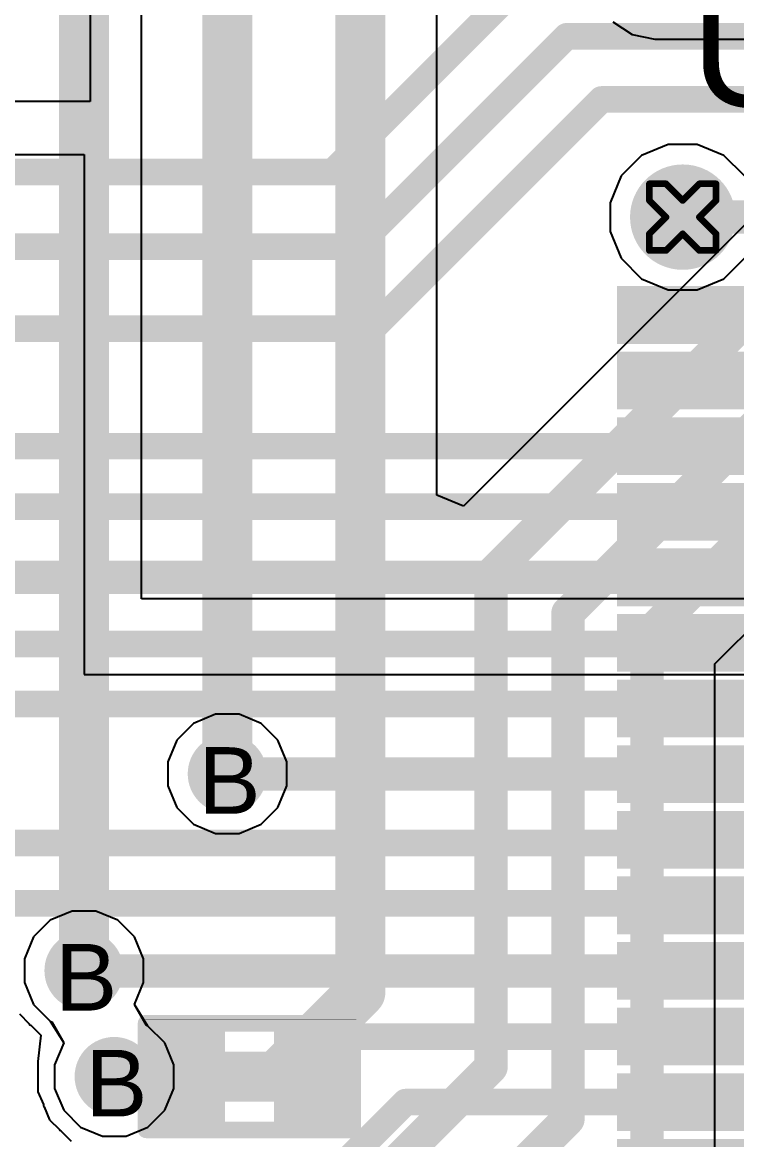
# Model space of a CAD drawing. Header units: inches. Extents: x 0 to 5379, y 0 to 5429.
# Drawn here: x 93.96 to 99.41, y 130.11 to 138.62 of the extents above; entities that cross this region are included whole.
import ezdxf

# ---------------------------------------------------------------- set-up
doc = ezdxf.new("R2010")
doc.units = ezdxf.units.IN
for name, color, linetype in [('Bottom Layer', 5, 'Continuous'), ('Bottom Solder', 6, 'Continuous'), ('Drill Drawing', 1, 'Continuous'), ('GND01', 16, 'Continuous'), ('GND02', 76, 'Continuous'), ('PWR', 156, 'Continuous'), ('SIG 01', 90, 'Continuous'), ('Top Layer', 1, 'Continuous'), ('Top Overlay', 2, 'Continuous'), ('Top Paste', 8, 'Continuous'), ('Top Solder', 216, 'Continuous'), ('Via Holes', 16, 'Continuous')]:
    doc.layers.add(name, color=color, linetype=linetype)
doc.styles.add('Arial', font='', dxfattribs={"height": 0.2})
doc.styles.get('Arial').set_extended_font_data('Arial')

# ---------------------------------------------------------------- blocks, each defined once
blk = doc.blocks.new('64_VFQFPN_9X9_138')
at = {"layer": 'Top Layer'}
for points in [[(4.07, 2.4), (4.93, 2.4), (4.93, 2.1), (4.07, 2.1)], [(4.07, 1.9), (4.93, 1.9), (4.93, 1.6), (4.07, 1.6)], [(4.07, 1.4), (4.93, 1.4), (4.93, 1.1), (4.07, 1.1)], [(4.07, 0.9), (4.93, 0.9), (4.93, 0.6), (4.07, 0.6)], [(4.07, 0.4), (4.93, 0.4), (4.93, 0.1), (4.07, 0.1)], [(4.07, -0.1), (4.93, -0.1), (4.93, -0.4), (4.07, -0.4)], [(4.07, -0.6), (4.93, -0.6), (4.93, -0.9), (4.07, -0.9)], [(4.07, -1.1), (4.93, -1.1), (4.93, -1.4), (4.07, -1.4)], [(4.07, -1.6), (4.93, -1.6), (4.93, -1.9), (4.07, -1.9)], [(4.07, -2.1), (4.93, -2.1), (4.93, -2.4), (4.07, -2.4)], [(4.07, -2.6), (4.93, -2.6), (4.93, -2.9), (4.07, -2.9)], [(4.07, -3.1), (4.93, -3.1), (4.93, -3.4), (4.07, -3.4)], [(4.07, -3.6), (4.93, -3.6), (4.93, -3.9), (4.07, -3.9)]]:
    blk.add_hatch(color=1, dxfattribs=at).paths.add_polyline_path(points)
at = {"layer": 'Top Paste'}
for points in [[(4.07, 2.4), (4.93, 2.4), (4.93, 2.1), (4.07, 2.1)], [(4.07, 1.9), (4.93, 1.9), (4.93, 1.6), (4.07, 1.6)], [(4.07, 1.4), (4.93, 1.4), (4.93, 1.1), (4.07, 1.1)], [(4.07, 0.9), (4.93, 0.9), (4.93, 0.6), (4.07, 0.6)], [(4.07, 0.4), (4.93, 0.4), (4.93, 0.1), (4.07, 0.1)], [(4.07, -0.1), (4.93, -0.1), (4.93, -0.4), (4.07, -0.4)], [(4.07, -0.6), (4.93, -0.6), (4.93, -0.9), (4.07, -0.9)], [(4.07, -1.1), (4.93, -1.1), (4.93, -1.4), (4.07, -1.4)], [(4.07, -1.6), (4.93, -1.6), (4.93, -1.9), (4.07, -1.9)], [(4.07, -2.1), (4.93, -2.1), (4.93, -2.4), (4.07, -2.4)], [(4.07, -2.6), (4.93, -2.6), (4.93, -2.9), (4.07, -2.9)], [(4.07, -3.1), (4.93, -3.1), (4.93, -3.4), (4.07, -3.4)], [(4.07, -3.6), (4.93, -3.6), (4.93, -3.9), (4.07, -3.9)]]:
    blk.add_hatch(color=8, dxfattribs=at).paths.add_polyline_path(points)
at = {"layer": 'Top Solder'}
for points in [[(4, 2.97), (5, 2.97), (5, 2.53), (4, 2.53)], [(4, 2.47), (5, 2.47), (5, 2.03), (4, 2.03)], [(4, 1.97), (5, 1.97), (5, 1.53), (4, 1.53)], [(4, 1.47), (5, 1.47), (5, 1.03), (4, 1.03)], [(4, 0.97), (5, 0.97), (5, 0.53), (4, 0.53)], [(4, 0.47), (5, 0.47), (5, 0.03), (4, 0.03)], [(4, -0.03), (5, -0.03), (5, -0.47), (4, -0.47)], [(4, -0.53), (5, -0.53), (5, -0.97), (4, -0.97)], [(4, -1.03), (5, -1.03), (5, -1.47), (4, -1.47)], [(4, -1.53), (5, -1.53), (5, -1.97), (4, -1.97)], [(4, -2.03), (5, -2.03), (5, -2.47), (4, -2.47)], [(4, -2.53), (5, -2.53), (5, -2.97), (4, -2.97)], [(4, -3.03), (5, -3.03), (5, -3.47), (4, -3.47)], [(4, -3.53), (5, -3.53), (5, -3.97), (4, -3.97)]]:
    blk.add_hatch(color=216, dxfattribs=at).paths.add_polyline_path(points)
at = {"layer": 'Top Overlay'}
for points in [[(4.5112, -4.2, 0.127, 0.127, 0), (4.5112, -4.5, 0.127, 0.127, 0)], [(4.5112, -4.5, 0.127, 0.127, 0), (4.2112, -4.5, 0.127, 0.127, 0)]]:
    blk.add_lwpolyline(points, format="xyseb", dxfattribs=at)
for points in [[(4.4795, -4.2, 0.0635, 0.0635, 1), (4.543, -4.2, 0.0635, 0.0635, 1)], [(4.1795, -4.5, 0.0635, 0.0635, 1), (4.243, -4.5, 0.0635, 0.0635, 1)], [(4.4795, -4.5, 0.0635, 0.0635, 1), (4.543, -4.5, 0.0635, 0.0635, 1)], [(4.4795, -4.5, 0.0635, 0.0635, 1), (4.543, -4.5, 0.0635, 0.0635, 1)]]:
    blk.add_lwpolyline(points, format="xyseb", close=True, dxfattribs=at)
blk = doc.blocks.new('R___0402_319')
at = {"layer": 'Top Layer'}
for points in [[(-0.6985, -0.3175), (-0.6985, 0.3175), (-0.2413, 0.3175), (-0.2413, -0.3175)], [(0.2413, -0.3175), (0.2413, 0.3175), (0.6985, 0.3175), (0.6985, -0.3175)]]:
    blk.add_hatch(color=1, dxfattribs=at).paths.add_polyline_path(points)
at = {"layer": 'Top Paste'}
for points in [[(-0.6985, -0.3175), (-0.6985, 0.3175), (-0.2413, 0.3175), (-0.2413, -0.3175)], [(0.2413, -0.3175), (0.2413, 0.3175), (0.6985, 0.3175), (0.6985, -0.3175)]]:
    blk.add_hatch(color=8, dxfattribs=at).paths.add_polyline_path(points)
at = {"layer": 'Top Solder'}
for points in [[(-0.7535, -0.3725), (-0.7535, 0.3725), (-0.1863, 0.3725), (-0.1863, -0.3725)], [(0.1863, -0.3725), (0.1863, 0.3725), (0.7535, 0.3725), (0.7535, -0.3725)]]:
    blk.add_hatch(color=216, dxfattribs=at).paths.add_polyline_path(points)
at = {"layer": 'Top Overlay'}
for points in [[(0.7874, 0.4064, 0.127, 0.127, 0), (-0.7874, 0.4064, 0.127, 0.127, 0)], [(-0.7874, 0.4064, 0.127, 0.127, 0), (-0.7874, -0.4064, 0.127, 0.127, 0)], [(0.7874, 0.4064, 0.127, 0.127, 0), (0.7874, -0.4064, 0.127, 0.127, 0)], [(0.7874, -0.4064, 0.127, 0.127, 0), (-0.7874, -0.4064, 0.127, 0.127, 0)], [(0.8128, -0.4318, 0.00323, 0.00323, 0), (-0.8128, -0.4318, 0.00323, 0.00323, 0)]]:
    blk.add_lwpolyline(points, format="xyseb", dxfattribs=at)
for points in [[(-0.8191, 0.4064, 0.0635, 0.0635, 1), (-0.7556, 0.4064, 0.0635, 0.0635, 1)], [(-0.8191, 0.4064, 0.0635, 0.0635, 1), (-0.7556, 0.4064, 0.0635, 0.0635, 1)], [(0.7556, 0.4064, 0.0635, 0.0635, 1), (0.8191, 0.4064, 0.0635, 0.0635, 1)], [(0.7556, 0.4064, 0.0635, 0.0635, 1), (0.8191, 0.4064, 0.0635, 0.0635, 1)], [(-0.8191, -0.4064, 0.0635, 0.0635, 1), (-0.7556, -0.4064, 0.0635, 0.0635, 1)], [(-0.8191, -0.4064, 0.0635, 0.0635, 1), (-0.7556, -0.4064, 0.0635, 0.0635, 1)], [(0.7556, -0.4064, 0.0635, 0.0635, 1), (0.8191, -0.4064, 0.0635, 0.0635, 1)], [(0.7556, -0.4064, 0.0635, 0.0635, 1), (0.8191, -0.4064, 0.0635, 0.0635, 1)], [(-0.8136, -0.4318, 0.00161, 0.00161, 1), (-0.812, -0.4318, 0.00161, 0.00161, 1)], [(0.812, -0.4318, 0.00161, 0.00161, 1), (0.8136, -0.4318, 0.00161, 0.00161, 1)]]:
    blk.add_lwpolyline(points, format="xyseb", close=True, dxfattribs=at)

msp = doc.modelspace()

# ---------------------------------------------------------------- hatches: boundary and pattern name
at = {"layer": 'Bottom Layer'}
h = msp.add_hatch(color=5, dxfattribs=at)
edge = h.paths.add_edge_path()
edge.add_arc((98.998, 137.1386), 0.3, 0, 360)
h = msp.add_hatch(color=5, dxfattribs=at)
edge = h.paths.add_edge_path()
edge.add_arc((95.5268, 132.8952), 0.2, 0, 360)
h = msp.add_hatch(color=5, dxfattribs=at)
edge = h.paths.add_edge_path()
edge.add_arc((94.4346, 131.3952), 0.2, 0, 360)
h = msp.add_hatch(color=5, dxfattribs=at)
edge = h.paths.add_edge_path()
edge.add_arc((94.6647, 130.588), 0.2, 0, 360)
at = {"layer": 'Bottom Solder'}
h = msp.add_hatch(color=6, dxfattribs=at)
edge = h.paths.add_edge_path()
edge.add_arc((98.998, 137.1386), 0.4016, 0, 360)
h = msp.add_hatch(color=6, dxfattribs=at)
edge = h.paths.add_edge_path()
edge.add_arc((95.5268, 132.8952), 0.3016, 0, 360)
h = msp.add_hatch(color=6, dxfattribs=at)
edge = h.paths.add_edge_path()
edge.add_arc((94.4346, 131.3952), 0.3016, 0, 360)
h = msp.add_hatch(color=6, dxfattribs=at)
edge = h.paths.add_edge_path()
edge.add_arc((94.6647, 130.588), 0.3016, 0, 360)
at = {"layer": 'GND01'}
h = msp.add_hatch(color=16, dxfattribs=at)
edge = h.paths.add_edge_path()
edge.add_arc((98.998, 137.1386), 0.3, 0, 360)
h = msp.add_hatch(color=16, dxfattribs=at)
edge = h.paths.add_edge_path()
edge.add_arc((95.5268, 132.8952), 0.2, 0, 360)
h = msp.add_hatch(color=16, dxfattribs=at)
edge = h.paths.add_edge_path()
edge.add_arc((94.4346, 131.3952), 0.2, 0, 360)
h = msp.add_hatch(color=16, dxfattribs=at)
edge = h.paths.add_edge_path()
edge.add_arc((94.6647, 130.588), 0.2, 0, 360)
at = {"layer": 'GND02'}
h = msp.add_hatch(color=76, dxfattribs=at)
edge = h.paths.add_edge_path()
edge.add_arc((98.998, 137.1386), 0.3, 0, 360)
h = msp.add_hatch(color=76, dxfattribs=at)
edge = h.paths.add_edge_path()
edge.add_arc((95.5268, 132.8952), 0.2, 0, 360)
h = msp.add_hatch(color=76, dxfattribs=at)
edge = h.paths.add_edge_path()
edge.add_arc((94.4346, 131.3952), 0.2, 0, 360)
h = msp.add_hatch(color=76, dxfattribs=at)
edge = h.paths.add_edge_path()
edge.add_arc((94.6647, 130.588), 0.2, 0, 360)
at = {"layer": 'PWR'}
h = msp.add_hatch(color=156, dxfattribs=at)
edge = h.paths.add_edge_path()
edge.add_arc((98.998, 137.1386), 0.3, 0, 360)
h = msp.add_hatch(color=156, dxfattribs=at)
edge = h.paths.add_edge_path()
edge.add_arc((95.5268, 132.8952), 0.2, 0, 360)
h = msp.add_hatch(color=156, dxfattribs=at)
edge = h.paths.add_edge_path()
edge.add_arc((94.4346, 131.3952), 0.2, 0, 360)
h = msp.add_hatch(color=156, dxfattribs=at)
edge = h.paths.add_edge_path()
edge.add_arc((94.6647, 130.588), 0.2, 0, 360)
at = {"layer": 'SIG 01'}
h = msp.add_hatch(color=90, dxfattribs=at)
edge = h.paths.add_edge_path()
edge.add_arc((98.998, 137.1386), 0.3, 0, 360)
h = msp.add_hatch(color=90, dxfattribs=at)
edge = h.paths.add_edge_path()
edge.add_arc((95.5268, 132.8952), 0.2, 0, 360)
h = msp.add_hatch(color=90, dxfattribs=at)
edge = h.paths.add_edge_path()
edge.add_arc((94.4346, 131.3952), 0.2, 0, 360)
h = msp.add_hatch(color=90, dxfattribs=at)
edge = h.paths.add_edge_path()
edge.add_arc((94.6647, 130.588), 0.2, 0, 360)
at = {"layer": 'Top Layer'}
h = msp.add_hatch(color=1, dxfattribs=at)
edge = h.paths.add_edge_path()
edge.add_arc((98.998, 137.1386), 0.3, 0, 360)
h = msp.add_hatch(color=1, dxfattribs=at)
edge = h.paths.add_edge_path()
edge.add_arc((95.5268, 132.8952), 0.2, 0, 360)
h = msp.add_hatch(color=1, dxfattribs=at)
edge = h.paths.add_edge_path()
edge.add_arc((94.4346, 131.3952), 0.2, 0, 360)
h = msp.add_hatch(color=1, dxfattribs=at)
edge = h.paths.add_edge_path()
edge.add_arc((94.6647, 130.588), 0.2, 0, 360)
at = {"layer": 'Top Solder'}
h = msp.add_hatch(color=216, dxfattribs=at)
edge = h.paths.add_edge_path()
edge.add_arc((98.998, 137.1386), 0.4016, 0, 360)
h = msp.add_hatch(color=216, dxfattribs=at)
edge = h.paths.add_edge_path()
edge.add_arc((95.5268, 132.8952), 0.3016, 0, 360)
h = msp.add_hatch(color=216, dxfattribs=at)
edge = h.paths.add_edge_path()
edge.add_arc((94.4346, 131.3952), 0.3016, 0, 360)
h = msp.add_hatch(color=216, dxfattribs=at)
edge = h.paths.add_edge_path()
edge.add_arc((94.6647, 130.588), 0.3016, 0, 360)
at = {"layer": 'Via Holes'}
h = msp.add_hatch(color=7, dxfattribs=at)
edge = h.paths.add_edge_path()
edge.add_arc((98.998, 137.1386), 0.15, 0, 360)
h = msp.add_hatch(color=7, dxfattribs=at)
edge = h.paths.add_edge_path()
edge.add_arc((95.5268, 132.8952), 0.1, 0, 360)
h = msp.add_hatch(color=7, dxfattribs=at)
edge = h.paths.add_edge_path()
edge.add_arc((94.4346, 131.3952), 0.1, 0, 360)
h = msp.add_hatch(color=7, dxfattribs=at)
edge = h.paths.add_edge_path()
edge.add_arc((94.6647, 130.588), 0.1, 0, 360)

# ---------------------------------------------------------------- linework, layer by layer
at = {"layer": 'Bottom Layer'}
for p, q in [((98.4658, 138.6282), (98.6128, 138.53)), ((98.6128, 138.53), (98.7863, 138.4955)), ((98.7863, 138.4955), (102.5327, 138.4955)), ((95.4364, 133.3492), (95.2696, 133.2801)), ((95.6171, 133.3492), (95.4364, 133.3492)), ((95.7839, 133.2801), (95.6171, 133.3492)), ((95.2696, 133.2801), (95.1419, 133.1524)), ((95.9116, 133.1524), (95.7839, 133.2801)), ((95.1419, 133.1524), (95.0728, 132.9855)), ((95.9808, 132.9855), (95.9116, 133.1524)), ((95.0728, 132.9855), (95.0728, 132.8049)), ((95.9808, 132.8049), (95.9808, 132.9855)), ((95.0728, 132.8049), (95.1419, 132.638)), ((95.9116, 132.638), (95.9808, 132.8049)), ((95.1419, 132.638), (95.2696, 132.5103)), ((95.7839, 132.5103), (95.9116, 132.638)), ((95.2696, 132.5103), (95.4364, 132.4412)), ((95.4364, 132.4412), (95.6171, 132.4412)), ((95.6171, 132.4412), (95.7839, 132.5103)), ((94.3442, 131.8492), (94.1774, 131.7801)), ((94.5249, 131.8492), (94.3442, 131.8492)), ((94.6917, 131.7801), (94.5249, 131.8492)), ((94.1774, 131.7801), (94.0497, 131.6524)), ((94.8194, 131.6524), (94.6917, 131.7801)), ((94.0497, 131.6524), (93.9806, 131.4855)), ((94.8886, 131.4855), (94.8194, 131.6524)), ((93.9806, 131.4855), (93.9806, 131.3049)), ((94.8886, 131.3049), (94.8886, 131.4855)), ((93.9806, 131.3049), (94.0497, 131.138)), ((94.8194, 131.138), (94.8886, 131.3049)), ((94.0497, 131.138), (94.1774, 131.0103)), ((94.9105, 130.9776), (94.8194, 131.138)), ((94.1774, 131.0103), (94.1888, 131.0056)), ((94.1888, 131.0056), (94.2799, 130.8452)), ((94.9219, 130.9729), (94.9105, 130.9776)), ((95.0496, 130.8452), (94.9219, 130.9729)), ((94.2799, 130.8452), (94.2107, 130.6783)), ((95.1187, 130.6783), (95.0496, 130.8452)), ((94.2107, 130.6783), (94.2107, 130.4977)), ((95.1187, 130.4977), (95.1187, 130.6783)), ((94.2107, 130.4977), (94.2799, 130.3308)), ((95.0496, 130.3308), (95.1187, 130.4977)), ((94.2799, 130.3308), (94.4076, 130.2031)), ((94.9219, 130.2031), (95.0496, 130.3308)), ((94.4076, 130.2031), (94.5744, 130.134)), ((94.5744, 130.134), (94.7551, 130.134)), ((94.7551, 130.134), (94.9219, 130.2031))]:
    msp.add_line(p, q, dxfattribs=at)
at = {"layer": 'Drill Drawing'}
for points in [[(98.744, 137.2656, 0.0508, 0.0508, 0), (98.744, 137.3926, 0.0508, 0.0508, 0)], [(98.744, 137.3926, 0.0508, 0.0508, 0), (98.871, 137.3926, 0.0508, 0.0508, 0)], [(98.871, 137.3926, 0.0508, 0.0508, 0), (98.998, 137.2656, 0.0508, 0.0508, 0)], [(98.998, 137.2656, 0.0508, 0.0508, 0), (99.125, 137.3926, 0.0508, 0.0508, 0)], [(99.125, 137.3926, 0.0508, 0.0508, 0), (99.252, 137.3926, 0.0508, 0.0508, 0)], [(99.252, 137.2656, 0.0508, 0.0508, 0), (99.252, 137.3926, 0.0508, 0.0508, 0)], [(98.744, 137.2656, 0.0508, 0.0508, 0), (98.871, 137.1386, 0.0508, 0.0508, 0)], [(99.125, 137.1386, 0.0508, 0.0508, 0), (99.252, 137.2656, 0.0508, 0.0508, 0)], [(98.744, 137.0116, 0.0508, 0.0508, 0), (98.871, 137.1386, 0.0508, 0.0508, 0)], [(99.125, 137.1386, 0.0508, 0.0508, 0), (99.252, 137.0116, 0.0508, 0.0508, 0)], [(98.744, 136.8846, 0.0508, 0.0508, 0), (98.744, 137.0116, 0.0508, 0.0508, 0)], [(98.871, 136.8846, 0.0508, 0.0508, 0), (98.998, 137.0116, 0.0508, 0.0508, 0)], [(98.998, 137.0116, 0.0508, 0.0508, 0), (99.125, 136.8846, 0.0508, 0.0508, 0)], [(99.252, 136.8846, 0.0508, 0.0508, 0), (99.252, 137.0116, 0.0508, 0.0508, 0)], [(98.744, 136.8846, 0.0508, 0.0508, 0), (98.871, 136.8846, 0.0508, 0.0508, 0)], [(99.125, 136.8846, 0.0508, 0.0508, 0), (99.252, 136.8846, 0.0508, 0.0508, 0)]]:
    msp.add_lwpolyline(points, format="xyseb", dxfattribs=at)
for points in [[(98.7313, 137.3926, 0.0254, 0.0254, 1), (98.7567, 137.3926, 0.0254, 0.0254, 1)], [(98.7313, 137.3926, 0.0254, 0.0254, 1), (98.7567, 137.3926, 0.0254, 0.0254, 1)], [(98.8583, 137.3926, 0.0254, 0.0254, 1), (98.8837, 137.3926, 0.0254, 0.0254, 1)], [(98.8583, 137.3926, 0.0254, 0.0254, 1), (98.8837, 137.3926, 0.0254, 0.0254, 1)], [(99.1123, 137.3926, 0.0254, 0.0254, 1), (99.1377, 137.3926, 0.0254, 0.0254, 1)], [(99.1123, 137.3926, 0.0254, 0.0254, 1), (99.1377, 137.3926, 0.0254, 0.0254, 1)], [(99.2393, 137.3926, 0.0254, 0.0254, 1), (99.2647, 137.3926, 0.0254, 0.0254, 1)], [(99.2393, 137.3926, 0.0254, 0.0254, 1), (99.2647, 137.3926, 0.0254, 0.0254, 1)], [(98.7313, 137.2656, 0.0254, 0.0254, 1), (98.7567, 137.2656, 0.0254, 0.0254, 1)], [(98.7313, 137.2656, 0.0254, 0.0254, 1), (98.7567, 137.2656, 0.0254, 0.0254, 1)], [(98.9853, 137.2656, 0.0254, 0.0254, 1), (99.0107, 137.2656, 0.0254, 0.0254, 1)], [(98.9853, 137.2656, 0.0254, 0.0254, 1), (99.0107, 137.2656, 0.0254, 0.0254, 1)], [(99.2393, 137.2656, 0.0254, 0.0254, 1), (99.2647, 137.2656, 0.0254, 0.0254, 1)], [(99.2393, 137.2656, 0.0254, 0.0254, 1), (99.2647, 137.2656, 0.0254, 0.0254, 1)], [(98.8583, 137.1386, 0.0254, 0.0254, 1), (98.8837, 137.1386, 0.0254, 0.0254, 1)], [(98.8583, 137.1386, 0.0254, 0.0254, 1), (98.8837, 137.1386, 0.0254, 0.0254, 1)], [(99.1123, 137.1386, 0.0254, 0.0254, 1), (99.1377, 137.1386, 0.0254, 0.0254, 1)], [(99.1123, 137.1386, 0.0254, 0.0254, 1), (99.1377, 137.1386, 0.0254, 0.0254, 1)], [(98.7313, 137.0116, 0.0254, 0.0254, 1), (98.7567, 137.0116, 0.0254, 0.0254, 1)], [(98.7313, 137.0116, 0.0254, 0.0254, 1), (98.7567, 137.0116, 0.0254, 0.0254, 1)], [(98.9853, 137.0116, 0.0254, 0.0254, 1), (99.0107, 137.0116, 0.0254, 0.0254, 1)], [(98.9853, 137.0116, 0.0254, 0.0254, 1), (99.0107, 137.0116, 0.0254, 0.0254, 1)], [(99.2393, 137.0116, 0.0254, 0.0254, 1), (99.2647, 137.0116, 0.0254, 0.0254, 1)], [(99.2393, 137.0116, 0.0254, 0.0254, 1), (99.2647, 137.0116, 0.0254, 0.0254, 1)], [(98.7313, 136.8846, 0.0254, 0.0254, 1), (98.7567, 136.8846, 0.0254, 0.0254, 1)], [(98.7313, 136.8846, 0.0254, 0.0254, 1), (98.7567, 136.8846, 0.0254, 0.0254, 1)], [(98.8583, 136.8846, 0.0254, 0.0254, 1), (98.8837, 136.8846, 0.0254, 0.0254, 1)], [(98.8583, 136.8846, 0.0254, 0.0254, 1), (98.8837, 136.8846, 0.0254, 0.0254, 1)], [(99.1123, 136.8846, 0.0254, 0.0254, 1), (99.1377, 136.8846, 0.0254, 0.0254, 1)], [(99.1123, 136.8846, 0.0254, 0.0254, 1), (99.1377, 136.8846, 0.0254, 0.0254, 1)], [(99.2393, 136.8846, 0.0254, 0.0254, 1), (99.2647, 136.8846, 0.0254, 0.0254, 1)], [(99.2393, 136.8846, 0.0254, 0.0254, 1), (99.2647, 136.8846, 0.0254, 0.0254, 1)]]:
    msp.add_lwpolyline(points, format="xyseb", close=True, dxfattribs=at)
at = {"layer": 'GND01'}
for p, q in [((95.4364, 133.3492), (95.2696, 133.2801)), ((95.6171, 133.3492), (95.4364, 133.3492)), ((95.7839, 133.2801), (95.6171, 133.3492)), ((95.2696, 133.2801), (95.1419, 133.1524)), ((95.9116, 133.1524), (95.7839, 133.2801)), ((95.1419, 133.1524), (95.0728, 132.9855)), ((95.9808, 132.9855), (95.9116, 133.1524)), ((95.0728, 132.9855), (95.0728, 132.8049)), ((95.9808, 132.8049), (95.9808, 132.9855)), ((95.0728, 132.8049), (95.1419, 132.638)), ((95.9116, 132.638), (95.9808, 132.8049)), ((95.1419, 132.638), (95.2696, 132.5103)), ((95.7839, 132.5103), (95.9116, 132.638)), ((95.2696, 132.5103), (95.4364, 132.4412)), ((95.4364, 132.4412), (95.6171, 132.4412)), ((95.6171, 132.4412), (95.7839, 132.5103)), ((94.3442, 131.8492), (94.1774, 131.7801)), ((94.5249, 131.8492), (94.3442, 131.8492)), ((94.6917, 131.7801), (94.5249, 131.8492)), ((94.1774, 131.7801), (94.0497, 131.6524)), ((94.8194, 131.6524), (94.6917, 131.7801)), ((94.0497, 131.6524), (93.9806, 131.4855)), ((94.8886, 131.4855), (94.8194, 131.6524)), ((93.9806, 131.4855), (93.9806, 131.3049)), ((94.8886, 131.3049), (94.8886, 131.4855)), ((93.9806, 131.3049), (94.0497, 131.138)), ((94.8194, 131.138), (94.8886, 131.3049)), ((94.0497, 131.138), (94.1774, 131.0103)), ((94.9219, 130.9729), (94.8194, 131.138)), ((94.1774, 131.0103), (94.2799, 130.8452)), ((95.0496, 130.8452), (94.9219, 130.9729)), ((94.2799, 130.8452), (94.2107, 130.6783)), ((95.1187, 130.6783), (95.0496, 130.8452)), ((94.2107, 130.6783), (94.2107, 130.4977)), ((95.1187, 130.4977), (95.1187, 130.6783)), ((94.2107, 130.4977), (94.2799, 130.3308)), ((95.0496, 130.3308), (95.1187, 130.4977)), ((94.2799, 130.3308), (94.4076, 130.2031)), ((94.9219, 130.2031), (95.0496, 130.3308)), ((94.4076, 130.2031), (94.5744, 130.134)), ((94.5744, 130.134), (94.7551, 130.134)), ((94.7551, 130.134), (94.9219, 130.2031))]:
    msp.add_line(p, q, dxfattribs=at)
at = {"layer": 'GND02'}
for p, q in [((95.4364, 133.3492), (95.2696, 133.2801)), ((95.6171, 133.3492), (95.4364, 133.3492)), ((95.7839, 133.2801), (95.6171, 133.3492)), ((95.2696, 133.2801), (95.1419, 133.1524)), ((95.9116, 133.1524), (95.7839, 133.2801)), ((95.1419, 133.1524), (95.0728, 132.9855)), ((95.9808, 132.9855), (95.9116, 133.1524)), ((95.0728, 132.9855), (95.0728, 132.8049)), ((95.9808, 132.8049), (95.9808, 132.9855)), ((95.0728, 132.8049), (95.1419, 132.638)), ((95.9116, 132.638), (95.9808, 132.8049)), ((95.1419, 132.638), (95.2696, 132.5103)), ((95.7839, 132.5103), (95.9116, 132.638)), ((95.2696, 132.5103), (95.4364, 132.4412)), ((95.4364, 132.4412), (95.6171, 132.4412)), ((95.6171, 132.4412), (95.7839, 132.5103)), ((94.3442, 131.8492), (94.1774, 131.7801)), ((94.5249, 131.8492), (94.3442, 131.8492)), ((94.6917, 131.7801), (94.5249, 131.8492)), ((94.1774, 131.7801), (94.0497, 131.6524)), ((94.8194, 131.6524), (94.6917, 131.7801)), ((94.0497, 131.6524), (93.9806, 131.4855)), ((94.8886, 131.4855), (94.8194, 131.6524)), ((93.9806, 131.4855), (93.9806, 131.3049)), ((94.8886, 131.3049), (94.8886, 131.4855)), ((93.9806, 131.3049), (94.0497, 131.138)), ((94.8194, 131.138), (94.8886, 131.3049)), ((94.0497, 131.138), (94.1774, 131.0103)), ((94.9219, 130.9729), (94.8194, 131.138)), ((94.1774, 131.0103), (94.2799, 130.8452)), ((95.0496, 130.8452), (94.9219, 130.9729)), ((94.2799, 130.8452), (94.2107, 130.6783)), ((95.1187, 130.6783), (95.0496, 130.8452)), ((94.2107, 130.6783), (94.2107, 130.4977)), ((95.1187, 130.4977), (95.1187, 130.6783)), ((94.2107, 130.4977), (94.2799, 130.3308)), ((95.0496, 130.3308), (95.1187, 130.4977)), ((94.2799, 130.3308), (94.4076, 130.2031)), ((94.9219, 130.2031), (95.0496, 130.3308)), ((94.4076, 130.2031), (94.5744, 130.134)), ((94.5744, 130.134), (94.7551, 130.134)), ((94.7551, 130.134), (94.9219, 130.2031))]:
    msp.add_line(p, q, dxfattribs=at)
at = {"layer": 'PWR'}
for p, q in [((94.4814, 140.6948), (94.4814, 138.0211)), ((94.8721, 134.23), (94.8721, 140.3777)), ((94.4814, 138.0211), (81.4045, 138.0211)), ((98.8878, 137.6926), (98.6842, 137.6083)), ((99.1082, 137.6926), (98.8878, 137.6926)), ((99.3118, 137.6083), (99.1082, 137.6926)), ((91.8162, 137.6172), (94.4346, 137.6172)), ((94.4346, 137.6172), (94.4346, 133.6528)), ((98.6842, 137.6083), (98.5283, 137.4524)), ((99.4677, 137.4524), (99.3118, 137.6083)), ((98.5283, 137.4524), (98.444, 137.2488)), ((98.444, 137.2488), (98.444, 137.0284)), ((98.444, 137.0284), (98.5283, 136.8248)), ((98.5283, 136.8248), (98.6842, 136.669)), ((99.3118, 136.669), (99.4677, 136.8248)), ((98.6842, 136.669), (98.8878, 136.5846)), ((99.1082, 136.5846), (99.3118, 136.669)), ((98.8878, 136.5846), (99.1082, 136.5846)), ((117.1559, 134.23), (94.8721, 134.23)), ((94.4346, 133.6528), (114.0806, 133.6528)), ((95.4364, 133.3492), (95.2696, 133.2801)), ((95.6171, 133.3492), (95.4364, 133.3492)), ((95.7839, 133.2801), (95.6171, 133.3492)), ((95.2696, 133.2801), (95.1419, 133.1524)), ((95.9116, 133.1524), (95.7839, 133.2801)), ((95.1419, 133.1524), (95.0728, 132.9855)), ((95.9808, 132.9855), (95.9116, 133.1524)), ((95.0728, 132.9855), (95.0728, 132.8049)), ((95.9808, 132.8049), (95.9808, 132.9855)), ((95.0728, 132.8049), (95.1419, 132.638)), ((95.9116, 132.638), (95.9808, 132.8049)), ((95.1419, 132.638), (95.2696, 132.5103)), ((95.7839, 132.5103), (95.9116, 132.638)), ((95.2696, 132.5103), (95.4364, 132.4412)), ((95.4364, 132.4412), (95.6171, 132.4412)), ((95.6171, 132.4412), (95.7839, 132.5103)), ((94.3442, 131.8492), (94.1774, 131.7801)), ((94.5249, 131.8492), (94.3442, 131.8492)), ((94.6917, 131.7801), (94.5249, 131.8492)), ((94.1774, 131.7801), (94.0497, 131.6524)), ((94.8194, 131.6524), (94.6917, 131.7801)), ((94.0497, 131.6524), (93.9806, 131.4855)), ((94.8886, 131.4855), (94.8194, 131.6524)), ((93.9806, 131.4855), (93.9806, 131.3049)), ((94.8886, 131.3049), (94.8886, 131.4855)), ((93.9806, 131.3049), (94.0497, 131.138)), ((94.8194, 131.138), (94.8886, 131.3049)), ((94.0497, 131.138), (94.1774, 131.0103)), ((94.9219, 130.9729), (94.8194, 131.138)), ((94.1774, 131.0103), (94.2799, 130.8452)), ((95.0496, 130.8452), (94.9219, 130.9729)), ((94.2799, 130.8452), (94.2107, 130.6783)), ((95.1187, 130.6783), (95.0496, 130.8452)), ((94.2107, 130.6783), (94.2107, 130.4977)), ((95.1187, 130.4977), (95.1187, 130.6783)), ((94.2107, 130.4977), (94.2799, 130.3308)), ((95.0496, 130.3308), (95.1187, 130.4977)), ((94.2799, 130.3308), (94.4076, 130.2031)), ((94.9219, 130.2031), (95.0496, 130.3308)), ((94.4076, 130.2031), (94.5744, 130.134)), ((94.5744, 130.134), (94.7551, 130.134)), ((94.7551, 130.134), (94.9219, 130.2031))]:
    msp.add_line(p, q, dxfattribs=at)
at = {"layer": 'SIG 01'}
for p, q in [((97.124, 135.02), (97.124, 139.3605)), ((100.6064, 138.215), (97.3272, 134.9358)), ((99.2439, 133.733), (101.681, 136.1701)), ((97.3272, 134.9358), (97.124, 135.02)), ((99.2439, 129.8898), (99.2439, 133.733)), ((93.942, 131.0661), (94.0177, 130.9904)), ((94.0177, 130.9904), (94.0225, 130.9832)), ((94.0225, 130.9832), (94.0298, 130.9784)), ((94.0298, 130.9784), (94.1054, 130.9027)), ((94.1054, 130.9027), (94.0837, 130.7036)), ((94.0837, 130.7036), (94.0837, 130.5965)), ((94.0837, 130.5965), (94.0821, 130.588)), ((94.0821, 130.588), (94.0837, 130.5795)), ((94.0837, 130.5795), (94.0837, 130.4724)), ((94.0837, 130.4724), (94.1247, 130.3736)), ((94.1247, 130.3736), (94.1264, 130.365)), ((94.1264, 130.365), (94.1312, 130.3578)), ((94.1312, 130.3578), (94.1722, 130.2589)), ((94.1722, 130.2589), (94.2479, 130.1832)), ((94.2479, 130.1832), (94.2527, 130.176)), ((94.2527, 130.176), (94.26, 130.1712)), ((94.26, 130.1712), (94.3356, 130.0955))]:
    msp.add_line(p, q, dxfattribs=at)
for points in [[(95.5268, 132.8952, 0.381, 0.381, 0), (95.5268, 150.2436, 0.381, 0.381, 0)], [(96.5413, 131.2299, 0.381, 0.381, 0), (96.5413, 150.2498, 0.381, 0.381, 0)], [(94.4346, 131.3952, 0.381, 0.381, 0), (94.4346, 149.8314, 0.381, 0.381, 0)], [(97.5373, 134.4134, 0.254, 0.254, 0), (100.9726, 137.8488, 0.254, 0.254, 0)], [(98.1232, 134.1207, 0.254, 0.254, 0), (101.283, 137.2804, 0.254, 0.254, 0)], [(98.726, 133.9476, 0.254, 0.254, 0), (101.4665, 136.6881, 0.254, 0.254, 0)], [(97.5373, 130.6598, 0.254, 0.254, 0), (97.5373, 134.4134, 0.254, 0.254, 0)], [(98.1232, 130.2629, 0.254, 0.254, 0), (98.1232, 134.1207, 0.254, 0.254, 0)], [(98.726, 129.8898, 0.254, 0.254, 0), (98.726, 133.9476, 0.254, 0.254, 0)], [(95.8994, 130.588, 0.381, 0.381, 0), (96.5413, 131.2299, 0.381, 0.381, 0)], [(94.6647, 130.588, 0.381, 0.381, 0), (95.8994, 130.588, 0.381, 0.381, 0)], [(96.2073, 129.3299, 0.254, 0.254, 0), (97.5373, 130.6598, 0.254, 0.254, 0)], [(96.54, 128.6797, 0.254, 0.254, 0), (98.1232, 130.2629, 0.254, 0.254, 0)]]:
    msp.add_lwpolyline(points, format="xyseb", dxfattribs=at)
for points in [[(97.4738, 134.4134, 0.127, 0.127, 1), (97.6008, 134.4134, 0.127, 0.127, 1)], [(97.4738, 134.4134, 0.127, 0.127, 1), (97.6008, 134.4134, 0.127, 0.127, 1)], [(98.0597, 134.1207, 0.127, 0.127, 1), (98.1867, 134.1207, 0.127, 0.127, 1)], [(98.0597, 134.1207, 0.127, 0.127, 1), (98.1867, 134.1207, 0.127, 0.127, 1)], [(98.6625, 133.9476, 0.127, 0.127, 1), (98.7895, 133.9476, 0.127, 0.127, 1)], [(98.6625, 133.9476, 0.127, 0.127, 1), (98.7895, 133.9476, 0.127, 0.127, 1)], [(95.4315, 132.8952, 0.1905, 0.1905, 1), (95.622, 132.8952, 0.1905, 0.1905, 1)], [(94.3393, 131.3952, 0.1905, 0.1905, 1), (94.5298, 131.3952, 0.1905, 0.1905, 1)], [(96.446, 131.2299, 0.1905, 0.1905, 1), (96.6365, 131.2299, 0.1905, 0.1905, 1)], [(96.446, 131.2299, 0.1905, 0.1905, 1), (96.6365, 131.2299, 0.1905, 0.1905, 1)], [(94.5695, 130.588, 0.1905, 0.1905, 1), (94.76, 130.588, 0.1905, 0.1905, 1)], [(95.8042, 130.588, 0.1905, 0.1905, 1), (95.9947, 130.588, 0.1905, 0.1905, 1)], [(95.8042, 130.588, 0.1905, 0.1905, 1), (95.9947, 130.588, 0.1905, 0.1905, 1)], [(97.4738, 130.6598, 0.127, 0.127, 1), (97.6008, 130.6598, 0.127, 0.127, 1)], [(97.4738, 130.6598, 0.127, 0.127, 1), (97.6008, 130.6598, 0.127, 0.127, 1)], [(98.0597, 130.2629, 0.127, 0.127, 1), (98.1867, 130.2629, 0.127, 0.127, 1)], [(98.0597, 130.2629, 0.127, 0.127, 1), (98.1867, 130.2629, 0.127, 0.127, 1)]]:
    msp.add_lwpolyline(points, format="xyseb", close=True, dxfattribs=at)
at = {"layer": 'Top Layer'}
for points in [[(96.3295, 137.4823, 0.2032, 0.2032, 0), (97.8708, 139.0236, 0.2032, 0.2032, 0)], [(96.5112, 136.9143, 0.2032, 0.2032, 0), (98.1138, 138.5169, 0.2032, 0.2032, 0)], [(98.1138, 138.5169, 0.2032, 0.2032, 0), (100.2552, 138.5169, 0.2032, 0.2032, 0)], [(96.6318, 136.2889, 0.2032, 0.2032, 0), (98.3784, 138.0355, 0.2032, 0.2032, 0)], [(98.3784, 138.0355, 0.2032, 0.2032, 0), (99.9333, 138.0355, 0.2032, 0.2032, 0)], [(91.3324, 137.4823, 0.2032, 0.2032, 0), (96.3295, 137.4823, 0.2032, 0.2032, 0)], [(98.998, 137.1386, 0.254, 0.254, 0), (99.744, 137.1386, 0.254, 0.254, 0)], [(90.5276, 136.9143, 0.2032, 0.2032, 0), (96.5112, 136.9143, 0.2032, 0.2032, 0)], [(92.1258, 136.2889, 0.2032, 0.2032, 0), (96.6318, 136.2889, 0.2032, 0.2032, 0)], [(91.5848, 135.3928, 0.2032, 0.2032, 0), (98.998, 135.3928, 0.2032, 0.2032, 0)], [(91.6354, 134.9318, 0.2032, 0.2032, 0), (98.9591, 134.9318, 0.2032, 0.2032, 0)], [(98.9591, 134.9318, 0.2032, 0.2032, 0), (98.998, 134.8928, 0.2032, 0.2032, 0)], [(93.4972, 134.3928, 0.254, 0.254, 0), (98.998, 134.3928, 0.254, 0.254, 0)], [(98.986, 134.3952, 0.254, 0.254, 0), (98.9932, 134.388, 0.254, 0.254, 0)], [(98.9956, 134.3952, 0.2032, 0.2032, 0), (98.998, 134.3928, 0.2032, 0.2032, 0)], [(93.0337, 133.8837, 0.2032, 0.2032, 0), (98.9889, 133.8837, 0.2032, 0.2032, 0)], [(98.9889, 133.8837, 0.2032, 0.2032, 0), (98.998, 133.8928, 0.2032, 0.2032, 0)], [(93.3534, 133.4265, 0.2032, 0.2032, 0), (98.9643, 133.4265, 0.2032, 0.2032, 0)], [(98.9643, 133.4265, 0.2032, 0.2032, 0), (98.998, 133.3928, 0.2032, 0.2032, 0)], [(95.5292, 132.8928, 0.254, 0.254, 0), (98.998, 132.8928, 0.254, 0.254, 0)], [(93.4699, 132.3686, 0.2032, 0.2032, 0), (98.9738, 132.3686, 0.2032, 0.2032, 0)], [(98.9738, 132.3686, 0.2032, 0.2032, 0), (98.998, 132.3928, 0.2032, 0.2032, 0)], [(93.7376, 131.907, 0.2032, 0.2032, 0), (98.9838, 131.907, 0.2032, 0.2032, 0)], [(94.4346, 131.3952, 0.254, 0.254, 0), (94.437, 131.3928, 0.254, 0.254, 0)], [(94.437, 131.3928, 0.254, 0.254, 0), (98.998, 131.3928, 0.254, 0.254, 0)], [(98.998, 131.3928, 0.254, 0.254, 0), (99.0076, 131.3928, 0.254, 0.254, 0)], [(98.9956, 131.3952, 0.2032, 0.2032, 0), (98.998, 131.3928, 0.2032, 0.2032, 0)], [(96.1654, 130.6769, 0.2032, 0.2032, 0), (96.3813, 130.8928, 0.2032, 0.2032, 0)], [(96.3813, 130.8928, 0.2032, 0.2032, 0), (98.998, 130.8928, 0.2032, 0.2032, 0)], [(96.1654, 130.588, 0.2032, 0.2032, 0), (96.1654, 130.6769, 0.2032, 0.2032, 0)], [(94.6647, 130.588, 0.254, 0.254, 0), (95.2256, 130.588, 0.254, 0.254, 0)], [(96.1654, 129.673, 0.2032, 0.2032, 0), (96.8852, 130.3928, 0.2032, 0.2032, 0)], [(96.8852, 130.3928, 0.2032, 0.2032, 0), (98.998, 130.3928, 0.2032, 0.2032, 0)]]:
    msp.add_lwpolyline(points, format="xyseb", dxfattribs=at)
for points in [[(98.063, 138.5169, 0.1016, 0.1016, 1), (98.1646, 138.5169, 0.1016, 0.1016, 1)], [(98.063, 138.5169, 0.1016, 0.1016, 1), (98.1646, 138.5169, 0.1016, 0.1016, 1)], [(98.3276, 138.0355, 0.1016, 0.1016, 1), (98.4292, 138.0355, 0.1016, 0.1016, 1)], [(98.3276, 138.0355, 0.1016, 0.1016, 1), (98.4292, 138.0355, 0.1016, 0.1016, 1)], [(96.2787, 137.4823, 0.1016, 0.1016, 1), (96.3803, 137.4823, 0.1016, 0.1016, 1)], [(96.2787, 137.4823, 0.1016, 0.1016, 1), (96.3803, 137.4823, 0.1016, 0.1016, 1)], [(98.9345, 137.1386, 0.127, 0.127, 1), (99.0615, 137.1386, 0.127, 0.127, 1)], [(96.4604, 136.9143, 0.1016, 0.1016, 1), (96.562, 136.9143, 0.1016, 0.1016, 1)], [(96.4604, 136.9143, 0.1016, 0.1016, 1), (96.562, 136.9143, 0.1016, 0.1016, 1)], [(96.581, 136.2889, 0.1016, 0.1016, 1), (96.6826, 136.2889, 0.1016, 0.1016, 1)], [(96.581, 136.2889, 0.1016, 0.1016, 1), (96.6826, 136.2889, 0.1016, 0.1016, 1)], [(98.9472, 135.3928, 0.1016, 0.1016, 1), (99.0488, 135.3928, 0.1016, 0.1016, 1)], [(98.9083, 134.9318, 0.1016, 0.1016, 1), (99.0099, 134.9318, 0.1016, 0.1016, 1)], [(98.9083, 134.9318, 0.1016, 0.1016, 1), (99.0099, 134.9318, 0.1016, 0.1016, 1)], [(98.9472, 134.8928, 0.1016, 0.1016, 1), (99.0488, 134.8928, 0.1016, 0.1016, 1)], [(98.9225, 134.3952, 0.127, 0.127, 1), (99.0495, 134.3952, 0.127, 0.127, 1)], [(98.9297, 134.388, 0.127, 0.127, 1), (99.0567, 134.388, 0.127, 0.127, 1)], [(98.9345, 134.3928, 0.127, 0.127, 1), (99.0615, 134.3928, 0.127, 0.127, 1)], [(98.9448, 134.3952, 0.1016, 0.1016, 1), (99.0464, 134.3952, 0.1016, 0.1016, 1)], [(98.9472, 134.3928, 0.1016, 0.1016, 1), (99.0488, 134.3928, 0.1016, 0.1016, 1)], [(98.9381, 133.8837, 0.1016, 0.1016, 1), (99.0397, 133.8837, 0.1016, 0.1016, 1)], [(98.9381, 133.8837, 0.1016, 0.1016, 1), (99.0397, 133.8837, 0.1016, 0.1016, 1)], [(98.9472, 133.8928, 0.1016, 0.1016, 1), (99.0488, 133.8928, 0.1016, 0.1016, 1)], [(98.9135, 133.4265, 0.1016, 0.1016, 1), (99.0151, 133.4265, 0.1016, 0.1016, 1)], [(98.9135, 133.4265, 0.1016, 0.1016, 1), (99.0151, 133.4265, 0.1016, 0.1016, 1)], [(98.9472, 133.3928, 0.1016, 0.1016, 1), (99.0488, 133.3928, 0.1016, 0.1016, 1)], [(95.4657, 132.8928, 0.127, 0.127, 1), (95.5927, 132.8928, 0.127, 0.127, 1)], [(98.9345, 132.8928, 0.127, 0.127, 1), (99.0615, 132.8928, 0.127, 0.127, 1)], [(98.923, 132.3686, 0.1016, 0.1016, 1), (99.0246, 132.3686, 0.1016, 0.1016, 1)], [(98.923, 132.3686, 0.1016, 0.1016, 1), (99.0246, 132.3686, 0.1016, 0.1016, 1)], [(98.9472, 132.3928, 0.1016, 0.1016, 1), (99.0488, 132.3928, 0.1016, 0.1016, 1)], [(98.933, 131.907, 0.1016, 0.1016, 1), (99.0346, 131.907, 0.1016, 0.1016, 1)], [(94.3711, 131.3952, 0.127, 0.127, 1), (94.4981, 131.3952, 0.127, 0.127, 1)], [(94.3735, 131.3928, 0.127, 0.127, 1), (94.5005, 131.3928, 0.127, 0.127, 1)], [(94.3735, 131.3928, 0.127, 0.127, 1), (94.5005, 131.3928, 0.127, 0.127, 1)], [(98.9345, 131.3928, 0.127, 0.127, 1), (99.0615, 131.3928, 0.127, 0.127, 1)], [(98.9345, 131.3928, 0.127, 0.127, 1), (99.0615, 131.3928, 0.127, 0.127, 1)], [(98.9441, 131.3928, 0.127, 0.127, 1), (99.0711, 131.3928, 0.127, 0.127, 1)], [(98.9448, 131.3952, 0.1016, 0.1016, 1), (99.0464, 131.3952, 0.1016, 0.1016, 1)], [(98.9472, 131.3928, 0.1016, 0.1016, 1), (99.0488, 131.3928, 0.1016, 0.1016, 1)], [(96.3305, 130.8928, 0.1016, 0.1016, 1), (96.4321, 130.8928, 0.1016, 0.1016, 1)], [(96.3305, 130.8928, 0.1016, 0.1016, 1), (96.4321, 130.8928, 0.1016, 0.1016, 1)], [(98.9472, 130.8928, 0.1016, 0.1016, 1), (99.0488, 130.8928, 0.1016, 0.1016, 1)], [(96.1146, 130.6769, 0.1016, 0.1016, 1), (96.2162, 130.6769, 0.1016, 0.1016, 1)], [(96.1146, 130.6769, 0.1016, 0.1016, 1), (96.2162, 130.6769, 0.1016, 0.1016, 1)], [(94.6012, 130.588, 0.127, 0.127, 1), (94.7282, 130.588, 0.127, 0.127, 1)], [(95.1621, 130.588, 0.127, 0.127, 1), (95.2891, 130.588, 0.127, 0.127, 1)], [(96.1146, 130.588, 0.1016, 0.1016, 1), (96.2162, 130.588, 0.1016, 0.1016, 1)], [(96.8344, 130.3928, 0.1016, 0.1016, 1), (96.936, 130.3928, 0.1016, 0.1016, 1)], [(96.8344, 130.3928, 0.1016, 0.1016, 1), (96.936, 130.3928, 0.1016, 0.1016, 1)], [(98.9472, 130.3928, 0.1016, 0.1016, 1), (99.0488, 130.3928, 0.1016, 0.1016, 1)]]:
    msp.add_lwpolyline(points, format="xyseb", close=True, dxfattribs=at)

# ---------------------------------------------------------------- block references
at = {"rotation": 180}
for name, p in [('64_VFQFPN_9X9_138', (103.498, 132.6428)), ('R___0402_319', (95.6955, 130.588))]:
    msp.add_blockref(name, p, dxfattribs=at)

# ---------------------------------------------------------------- texts
at = {"layer": 'Drill Drawing', "style": 'Arial'}
for p in [(95.3067, 132.5905), (94.2145, 131.0905), (94.4447, 130.2833)]:
    msp.add_text('B', height=0.508, dxfattribs=at).set_placement(p)
at = {"layer": 'Top Overlay', "style": 'Arial'}
msp.add_text('U20', height=0.9144, dxfattribs=at).set_placement((99.0554, 137.9835))

doc.saveas('drawing.dxf')
